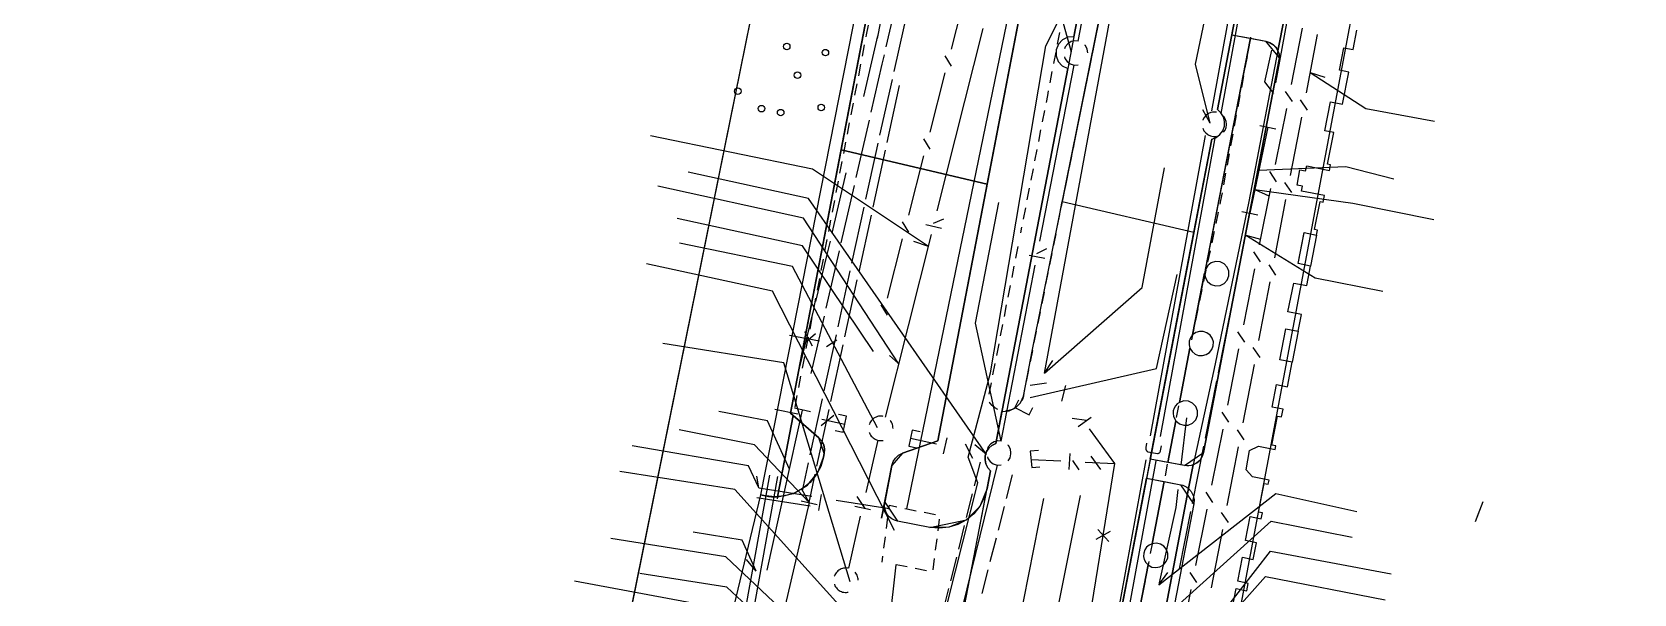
# Model space of a CAD drawing. Header units: metres. Extents: x 3206 to 3701, y 9896 to 11410.
# Drawn here: x 3225.7 to 3323.9, y 10327.9 to 10362.3 of the extents above; entities that cross this region are included whole.
import ezdxf

# ---------------------------------------------------------------- set-up
doc = ezdxf.new("R2010")
doc.units = ezdxf.units.M
for name, color, linetype in [('BOUNDARY', 7, 'Continuous'), ('BUILDING', 7, 'Continuous'), ('CURB', 7, 'Continuous'), ('ELECTR_CABLE', 7, 'Continuous'), ('ELECTR_CABLE_COMM', 7, 'Continuous'), ('GRASS', 7, 'Continuous'), ('GROUND', 7, 'Continuous'), ('ROAD', 7, 'Continuous'), ('SEWER', 7, 'Continuous'), ('SIDEWALK_PATH', 7, 'Continuous'), ('WATER_PIPELINE', 7, 'Continuous')]:
    doc.layers.add(name, color=color, linetype=linetype)

# ---------------------------------------------------------------- blocks, each defined once
blk = doc.blocks.new('МОЖЖЕВЕЛЬНИК_СКАЛЬНЫЙ')
blk.add_circle((0, 0), 0.2)

msp = doc.modelspace()

# ---------------------------------------------------------------- linework, layer by layer
at = {"layer": 'BOUNDARY'}
msp.add_lwpolyline([(3253.023, 9915.673), (3233.596, 10020.109), (3233.041, 10027.227), (3225.675, 10139.955), (3262.083, 10325.257), (3335.841, 10689.444), (3351.098, 10763.684), (3367.768, 10831.231), (3377.814, 10869.112), (3520.394, 11207.447), (3551.174, 11273.829), (3554.005, 11279.367), (3611.719, 11390.174), (3639.436, 11373.131), (3680.635, 11298.581), (3281.247, 9920.202)], close=True, dxfattribs=at)
at = {"layer": 'BUILDING'}
for points in [[(3330.49, 10318.976), (3299.381, 10324.823), (3313.625, 10400.614), (3344.734, 10394.767)], [(3304.087, 10347.967), (3303.32, 10348.118), (3303.684, 10350), (3303.687, 10350.016), (3304.452, 10349.865)], [(3302.953, 10342.073), (3302.202, 10342.221), (3302.556, 10344.118), (3303.318, 10343.968)]]:
    msp.add_lwpolyline(points, close=True, dxfattribs=at)
at = {"layer": 'CURB'}
for points in [[(3306.291, 10398.817), (3298.365, 10357.558)], [(3289.563, 10362.025), (3296.091, 10395.997)], [(3288.575, 10375.516), (3281.229, 10337.246)], [(3276.942, 10362.73), (3276.829, 10362.14), (3276.807, 10362.026)], [(3288.565, 10361.578), (3288.699, 10362.28)], [(3276.713, 10361.535), (3276.578, 10360.832)], [(3289.563, 10362.025), (3289.187, 10360.068)], [(3290.861, 10361.851), (3290.719, 10361.15)], [(3300.407, 10362.007), (3300.278, 10361.306)], [(3302.171, 10360.728), (3301.34, 10361.753)], [(3276.483, 10360.341), (3276.348, 10359.637)], [(3288.337, 10360.384), (3288.471, 10361.087)], [(3290.62, 10360.66), (3290.478, 10359.959)], [(3300.187, 10360.814), (3300.058, 10360.113)], [(3302.171, 10360.728), (3300.462, 10351.824)], [(3284.773, 10337.096), (3289.187, 10360.068)], [(3288.108, 10359.191), (3288.243, 10359.893)], [(3290.378, 10359.469), (3290.237, 10358.768)], [(3299.968, 10359.621), (3299.839, 10358.92)], [(3276.254, 10359.146), (3276.118, 10358.442)], [(3287.878, 10357.997), (3287.96, 10358.415), (3288.014, 10358.699)], [(3290.137, 10358.278), (3289.995, 10357.577)], [(3299.748, 10358.428), (3299.619, 10357.727)], [(3276.024, 10357.951), (3275.889, 10357.247)], [(3287.644, 10356.805), (3287.782, 10357.507)], [(3299.528, 10357.235), (3299.399, 10356.534)], [(3275.795, 10356.756), (3275.659, 10356.052)], [(3287.41, 10355.612), (3287.548, 10356.314)], [(3289.896, 10357.087), (3289.754, 10356.386)], [(3275.565, 10355.561), (3275.43, 10354.858)], [(3289.655, 10355.895), (3289.513, 10355.194)], [(3298.018, 10355.748), (3291.975, 10324.296)], [(3299.309, 10356.042), (3299.18, 10355.341)], [(3275.335, 10354.367), (3275.2, 10353.663)], [(3287.177, 10354.419), (3287.314, 10355.121)], [(3289.414, 10354.704), (3289.272, 10354.003)], [(3299.089, 10354.849), (3298.96, 10354.148)], [(3286.943, 10353.227), (3287.08, 10353.929)], [(3289.173, 10353.513), (3289.031, 10352.812)], [(3298.87, 10353.656), (3298.741, 10352.955)], [(3275.106, 10353.172), (3274.971, 10352.468)], [(3286.709, 10352.034), (3286.847, 10352.736)], [(3288.932, 10352.322), (3288.79, 10351.621)], [(3298.65, 10352.463), (3298.561, 10351.978), (3298.516, 10351.763)], [(3274.876, 10351.977), (3274.741, 10351.273)], [(3286.475, 10350.842), (3286.613, 10351.544)], [(3300.462, 10351.824), (3297.522, 10336.535)], [(3274.647, 10350.782), (3274.511, 10350.078)], [(3286.31, 10350), (3286.379, 10350.351)], [(3288.691, 10351.131), (3288.55, 10350.429)], [(3298.413, 10351.273), (3298.267, 10350.576)], [(3274.417, 10349.587), (3274.282, 10348.884)], [(3288.452, 10349.939), (3288.312, 10349.238)], [(3298.165, 10350.086), (3298.146, 10350), (3298.018, 10349.388)], [(3274.188, 10348.393), (3274.052, 10347.689)], [(3286.008, 10348.456), (3286.145, 10349.158)], [(3288.214, 10348.747), (3288.074, 10348.046)], [(3297.916, 10348.899), (3297.77, 10348.201)], [(3285.774, 10347.264), (3285.911, 10347.966)], [(3287.976, 10347.556), (3287.835, 10346.854)], [(3297.667, 10347.712), (3297.521, 10347.014)], [(3273.958, 10347.198), (3273.823, 10346.494)], [(3285.54, 10346.071), (3285.678, 10346.773)], [(3297.418, 10346.524), (3297.272, 10345.826)], [(3273.728, 10346.003), (3273.593, 10345.299)], [(3285.306, 10344.879), (3285.444, 10345.581)], [(3287.737, 10346.364), (3287.597, 10345.663)], [(3273.499, 10344.808), (3273.364, 10344.104)], [(3287.499, 10345.172), (3287.359, 10344.471)], [(3297.17, 10345.337), (3297.023, 10344.639)], [(3273.269, 10343.613), (3273.134, 10342.91)], [(3285.072, 10343.686), (3285.21, 10344.388)], [(3287.261, 10343.981), (3287.12, 10343.279)], [(3296.921, 10344.15), (3296.775, 10343.452)], [(3284.839, 10342.493), (3284.976, 10343.195)], [(3287.022, 10342.789), (3286.882, 10342.087)], [(3296.672, 10342.963), (3296.565, 10342.451), (3296.529, 10342.264)], [(3273.04, 10342.419), (3272.904, 10341.715)], [(3284.605, 10341.301), (3284.742, 10342.003)], [(3286.784, 10341.597), (3286.644, 10340.896)], [(3296.436, 10341.773), (3296.302, 10341.072)], [(3272.81, 10341.224), (3272.675, 10340.52)], [(3284.371, 10340.108), (3284.508, 10340.81)], [(3296.208, 10340.581), (3296.074, 10339.881)], [(3272.58, 10340.029), (3272.445, 10339.325)], [(3284.911, 10339.177), (3284.727, 10339.272), (3284.55, 10339.412), (3284.407, 10339.58), (3284.376, 10339.634)], [(3286.546, 10340.405), (3286.504, 10340.197), (3286.477, 10339.989), (3286.409, 10339.78), (3286.373, 10339.716)], [(3273.933, 10337.432), (3272.196, 10338.942)], [(3272.351, 10338.834), (3272.216, 10338.13)], [(3286.057, 10339.335), (3285.973, 10339.269), (3285.777, 10339.169), (3285.575, 10339.109), (3285.399, 10339.091)], [(3295.98, 10339.39), (3295.846, 10338.69)], [(3272.121, 10337.639), (3271.986, 10336.936)], [(3295.752, 10338.198), (3295.618, 10337.498)], [(3274.259, 10336.488), (3273.933, 10337.432)], [(3281.229, 10337.246), (3279.051, 10336.491)], [(3295.524, 10337.007), (3295.39, 10336.307)], [(3271.892, 10336.445), (3271.757, 10335.741)], [(3278.396, 10335.735), (3277.966, 10333.498)], [(3279.051, 10336.491), (3278.396, 10335.735)], [(3296.356, 10335.741), (3294.245, 10336.137)], [(3295.296, 10335.816), (3295.162, 10335.115)], [(3296.356, 10335.741), (3297.522, 10336.535)], [(3271.662, 10335.25), (3271.527, 10334.546)], [(3284.242, 10334.328), (3284.449, 10335.41)], [(3295.068, 10334.624), (3294.934, 10333.924)], [(3270.339, 10333.95), (3270.659, 10333.883)], [(3271.433, 10334.055), (3271.365, 10333.703)], [(3296.918, 10333.393), (3296.12, 10334.564)], [(3277.966, 10333.498), (3278.759, 10332.327)], [(3296.918, 10333.393), (3294.368, 10320.133)], [(3294.84, 10333.433), (3294.706, 10332.732)], [(3280.729, 10331.948), (3282.978, 10332.411)], [(3294.612, 10332.241), (3294.478, 10331.541)], [(3294.384, 10331.05), (3294.25, 10330.35)], [(3294.156, 10329.858), (3294.022, 10329.158)], [(3293.928, 10328.667), (3293.794, 10327.967)]]:
    msp.add_lwpolyline(points, dxfattribs=at)
at = {"layer": 'ELECTR_CABLE'}
for points in [[(3269.284, 10258.405), (3270.745, 10266.554), (3272.325, 10274.718), (3275.38, 10290.86), (3275.753, 10293.674), (3273.694, 10294.865), (3274.506, 10299.861), (3275.401, 10304.281), (3278.3, 10306.84), (3276.686, 10307.682), (3277.486, 10312.72), (3279.572, 10316.124), (3280.331, 10319.685), (3280.465, 10321.985), (3283.667, 10334.682), (3283.088, 10336.246), (3284.444, 10341.413), (3287.85, 10361.475), (3289.304, 10364.338), (3291.481, 10378.872), (3294.864, 10393.845), (3294.918, 10393.838)], [(3278.204, 10365.518), (3277.7, 10362.962), (3277.493, 10361.91)], [(3278.852, 10364.926), (3278.043, 10361.409)], [(3278.548, 10359.899), (3279.161, 10362.628), (3279.331, 10363.318), (3279.331, 10363.319)], [(3301.959, 10359.189), (3302.775, 10363.624)], [(3276.688, 10358.37), (3277.546, 10362.076)], [(3301.838, 10358.536), (3301.271, 10359.256), (3301.698, 10361.194)], [(3277.931, 10360.921), (3277.796, 10360.334), (3277.123, 10357.404)], [(3277.67, 10355.987), (3278.439, 10359.411)], [(3278.111, 10355.55), (3278.866, 10359.032)], [(3277.011, 10356.917), (3276.203, 10353.4)], [(3301.46, 10356.48), (3300.662, 10352.651), (3300.36, 10351.2)], [(3300.971, 10356.582), (3301.949, 10356.378)], [(3276.812, 10352.071), (3277.473, 10355.108), (3277.561, 10355.499)], [(3277.251, 10351.579), (3278.005, 10355.061)], [(3274.745, 10349.986), (3275.604, 10353.691)], [(3300.91, 10353.84), (3306.236, 10354.06), (3309.18, 10353.324)], [(3276.091, 10352.912), (3275.282, 10349.395)], [(3300.662, 10352.651), (3306.664, 10351.817), (3311.647, 10350.82)], [(3300.662, 10352.651), (3301.519, 10352.28)], [(3275.959, 10348.154), (3276.705, 10351.583)], [(3276.391, 10347.608), (3277.145, 10351.09)], [(3299.871, 10351.302), (3300.849, 10351.098)], [(3273.744, 10345.801), (3274.425, 10348.603), (3274.632, 10349.499)], [(3300.113, 10349.868), (3304.362, 10347.242), (3308.513, 10346.424)], [(3300.113, 10349.868), (3301.01, 10349.608)], [(3275.17, 10348.908), (3274.362, 10345.39)], [(3299.23, 10345.434), (3299.93, 10348.949)], [(3275.106, 10344.237), (3275.852, 10347.666)], [(3275.53, 10343.638), (3276.285, 10347.12)], [(3272.727, 10341.619), (3273.626, 10345.315)], [(3274.25, 10344.903), (3273.442, 10341.386)], [(3298.432, 10341.429), (3299.132, 10344.944)], [(3274.253, 10340.32), (3274.999, 10343.748)], [(3274.67, 10339.667), (3275.425, 10343.149)], [(3297.634, 10337.424), (3298.334, 10340.939)], [(3273.4, 10336.403), (3274.146, 10339.831)], [(3272.123, 10335.512), (3270.772, 10338.481), (3267.792, 10339.052)], [(3270.753, 10329.319), (3272.926, 10339.14)], [(3273.414, 10339.032), (3272.438, 10339.248)], [(3273.81, 10335.697), (3274.564, 10339.179)], [(3296.471, 10338.669), (3296.125, 10335.766)], [(3273.327, 10333.467), (3269.973, 10337.016), (3265.364, 10337.926)], [(3296.836, 10333.419), (3297.536, 10336.934)], [(3272.92, 10334.2), (3273.293, 10335.914)], [(3270.897, 10335.148), (3268.794, 10323.496)], [(3271.389, 10335.06), (3269.286, 10323.408)], [(3273.327, 10333.467), (3273.704, 10335.208)], [(3273.327, 10333.467), (3272.891, 10334.293)], [(3286.384, 10314.261), (3286.182, 10325.954), (3287.72, 10333.711)], [(3286.221, 10313.083), (3288.424, 10326.146), (3289.964, 10333.91)], [(3294.78, 10328.425), (3301.959, 10334.03), (3306.919, 10332.929)], [(3295.947, 10334.276), (3295.815, 10333.167), (3294.806, 10328.545)], [(3273.327, 10333.467), (3270.592, 10321.718)], [(3272.84, 10333.58), (3273.814, 10333.354)], [(3296.038, 10329.414), (3296.738, 10332.929)], [(3294.156, 10325.569), (3301.659, 10332.331), (3306.636, 10331.343)], [(3270.089, 10329.267), (3269.215, 10331.174), (3266.218, 10331.65)], [(3270.089, 10329.267), (3269.487, 10329.981)], [(3283.607, 10313.977), (3268.283, 10328.276), (3262.954, 10329.122)], [(3294.78, 10328.425), (3295.335, 10329.176)]]:
    msp.add_lwpolyline(points, dxfattribs=at)
at = {"layer": 'ELECTR_CABLE_COMM'}
for points in [[(3282.055, 10361.261), (3282.99, 10364.895)], [(3302.908, 10359.1), (3303.591, 10362.543)], [(3303.824, 10358.576), (3304.51, 10362.159)], [(3282.059, 10360.212), (3281.678, 10360.857)], [(3280.746, 10356.174), (3281.681, 10359.808)], [(3304.063, 10359.825), (3307.465, 10357.628), (3311.685, 10356.844)], [(3304.063, 10359.825), (3304.955, 10359.547)], [(3302.97, 10358.053), (3302.553, 10358.676)], [(3301.932, 10354.186), (3302.616, 10357.629)], [(3303.893, 10357.53), (3303.472, 10358.15)], [(3302.854, 10353.52), (3303.541, 10357.103)], [(3280.75, 10355.124), (3280.368, 10355.77)], [(3279.437, 10351.086), (3280.372, 10354.721)], [(3301.994, 10353.139), (3301.578, 10353.762)], [(3300.956, 10349.271), (3301.64, 10352.714)], [(3302.923, 10352.474), (3302.503, 10353.094)], [(3301.885, 10348.464), (3302.572, 10352.047)], [(3277.286, 10342.729), (3272.918, 10349.205), (3265.241, 10350.88)], [(3279.44, 10350.037), (3279.059, 10350.683)], [(3278.128, 10345.999), (3279.063, 10349.634)], [(3301.019, 10348.224), (3300.602, 10348.847)], [(3299.981, 10344.357), (3300.664, 10347.8)], [(3301.954, 10347.418), (3301.533, 10348.038)], [(3300.915, 10343.408), (3301.602, 10346.991)], [(3278.131, 10344.95), (3277.75, 10345.595)], [(3273.973, 10343.362), (3272.133, 10343.714)], [(3272.955, 10343.174), (3273.713, 10343.826)], [(3273.545, 10343.063), (3273.074, 10343.946)], [(3300.043, 10343.31), (3299.626, 10343.933)], [(3275.02, 10343.432), (3274.4, 10343.011)], [(3299.005, 10339.443), (3299.689, 10342.886)], [(3300.984, 10342.362), (3300.564, 10342.982)], [(3299.946, 10338.353), (3300.633, 10341.935)], [(3299.067, 10338.396), (3298.651, 10339.019)], [(3298.03, 10334.528), (3298.713, 10337.971)], [(3300.015, 10337.306), (3299.594, 10337.926)], [(3298.976, 10333.297), (3299.663, 10336.879)], [(3298.092, 10333.481), (3297.675, 10334.104)], [(3297.054, 10329.614), (3297.737, 10333.057)], [(3299.046, 10332.25), (3298.625, 10332.87)], [(3298.007, 10328.241), (3298.694, 10331.823)], [(3297.116, 10328.567), (3296.7, 10329.19)], [(3296.078, 10324.7), (3296.762, 10328.143)]]:
    msp.add_lwpolyline(points, dxfattribs=at)
at = {"layer": 'GRASS'}
for points in [[(3296.847, 10343.753), (3296.713, 10343.573), (3296.64, 10343.366), (3296.63, 10343.147), (3296.686, 10342.929), (3296.036, 10339.608), (3295.903, 10339.513), (3295.794, 10339.394), (3295.714, 10339.253), (3295.665, 10339.097), (3295.652, 10338.934), (3295.673, 10338.774), (3295.729, 10338.622), (3295.816, 10338.484), (3295.318, 10335.936), (3294.25, 10336.136), (3298.018, 10355.748), (3298.294, 10355.851), (3298.524, 10356.025), (3298.695, 10356.259), (3298.793, 10356.537), (3298.805, 10356.832), (3298.733, 10357.112), (3298.584, 10357.36), (3298.365, 10357.558), (3299.247, 10362.146), (3300.401, 10361.929)], [(3297.586, 10347.534), (3297.629, 10347.255), (3297.766, 10347.018), (3297.979, 10346.846), (3298.249, 10346.761), (3298.531, 10346.782), (3298.778, 10346.901), (3298.966, 10347.1), (3299.072, 10347.362), (3299.073, 10347.645), (3298.974, 10347.9), (3298.79, 10348.103), (3298.536, 10348.229), (3298.254, 10348.252), (3297.992, 10348.173), (3297.776, 10348.005), (3297.631, 10347.762), (3300.401, 10361.929), (3301.34, 10361.753), (3301.571, 10361.676), (3301.777, 10361.551), (3301.95, 10361.384), (3302.083, 10361.18), (3300.291, 10351.931), (3298.234, 10341.98), (3296.884, 10335.785), (3296.755, 10335.747), (3296.623, 10335.727), (3296.489, 10335.725), (3296.356, 10335.741), (3295.318, 10335.936), (3295.816, 10338.484), (3296.035, 10338.298), (3296.299, 10338.21), (3296.576, 10338.224), (3296.837, 10338.343), (3297.035, 10338.551), (3297.138, 10338.809), (3297.14, 10339.087), (3297.035, 10339.354), (3296.838, 10339.563), (3296.586, 10339.68), (3296.309, 10339.698), (3296.036, 10339.608), (3296.686, 10342.929), (3296.814, 10342.726), (3296.995, 10342.576), (3297.214, 10342.49), (3297.454, 10342.476), (3297.686, 10342.539), (3297.882, 10342.669), (3298.029, 10342.852), (3298.112, 10343.078), (3298.12, 10343.319), (3298.054, 10343.544), (3297.921, 10343.738), (3297.729, 10343.884), (3297.501, 10343.962), (3297.266, 10343.964), (3297.042, 10343.894), (3296.847, 10343.753)], [(3300.462, 10351.824), (3302.171, 10360.728), (3302.165, 10360.844), (3302.148, 10360.958), (3302.121, 10361.071), (3302.083, 10361.18), (3300.291, 10351.931), (3298.234, 10341.98), (3296.884, 10335.785), (3297.114, 10335.905), (3297.302, 10336.076), (3297.441, 10336.29), (3297.522, 10336.535)]]:
    msp.add_lwpolyline(points, close=True, dxfattribs=at)
for points in [[(3291.975, 10324.296), (3294.024, 10334.958), (3295.093, 10334.757), (3294.367, 10330.95), (3294.181, 10330.864), (3294.027, 10330.734), (3293.914, 10330.567), (3293.848, 10330.373), (3293.838, 10330.168), (3293.882, 10329.971), (3293.977, 10329.793), (3294.119, 10329.645), (3293.517, 10326.491)], [(3293.517, 10326.491), (3294.119, 10329.645), (3294.346, 10329.521), (3294.595, 10329.482), (3294.843, 10329.528), (3295.067, 10329.658), (3295.234, 10329.856), (3295.322, 10330.092), (3295.327, 10330.344), (3295.244, 10330.589), (3295.084, 10330.792), (3294.87, 10330.926), (3294.624, 10330.981), (3294.367, 10330.95), (3295.093, 10334.757), (3296.12, 10334.564), (3296.248, 10334.531), (3296.371, 10334.482), (3296.485, 10334.417), (3296.591, 10334.337), (3294.562, 10323.701)], [(3294.562, 10323.701), (3296.591, 10334.337), (3296.765, 10334.14), (3296.881, 10333.909), (3296.933, 10333.655), (3296.918, 10333.393), (3294.368, 10320.133)]]:
    msp.add_lwpolyline(points, dxfattribs=at)
at = {"layer": 'GROUND'}
msp.add_lwpolyline([(3236.498, 10195.038), (3262.083, 10325.257), (3278.154, 10404.607), (3281.737, 10403.771), (3282.796, 10403.294), (3283.572, 10402.483), (3283.997, 10401.444), (3284.002, 10400.283), (3283.844, 10399.465), (3283.884, 10399.427), (3283.808, 10399.278), (3283.603, 10398.413), (3283.092, 10398.529), (3270.339, 10333.95), (3268.708, 10327.143), (3267.903, 10323.781), (3262.36, 10299.171), (3254.085, 10262.525), (3249.157, 10243.577)], dxfattribs=at)
for points in [[(3301.96, 10361.373), (3302.083, 10361.155), (3302.122, 10361.052), (3302.15, 10360.946), (3302.166, 10360.838), (3302.171, 10360.728), (3297.522, 10336.535), (3297.441, 10336.29), (3297.302, 10336.076), (3297.114, 10335.905), (3296.884, 10335.785), (3296.755, 10335.747), (3296.623, 10335.727), (3296.489, 10335.725), (3296.356, 10335.741), (3294.25, 10336.136), (3296.921, 10350.037), (3298.018, 10355.748), (3298.294, 10355.851), (3298.524, 10356.025), (3298.695, 10356.259), (3298.793, 10356.537), (3298.805, 10356.832), (3298.733, 10357.112), (3298.584, 10357.36), (3298.365, 10357.558), (3299.247, 10362.146), (3301.34, 10361.753), (3301.579, 10361.679), (3301.789, 10361.55)], [(3296.485, 10334.417), (3296.591, 10334.337), (3296.765, 10334.14), (3296.881, 10333.909), (3296.933, 10333.655), (3296.918, 10333.393), (3294.368, 10320.133), (3294.143, 10319.584), (3293.739, 10319.177), (3293.212, 10318.95), (3292.618, 10318.942), (3292.11, 10319.037), (3288.547, 10319.706), (3289.139, 10322.783), (3289.222, 10323.033), (3289.365, 10323.249), (3289.558, 10323.421), (3289.793, 10323.539), (3291.975, 10324.296), (3294.024, 10334.958), (3296.12, 10334.564), (3296.248, 10334.531), (3296.371, 10334.482)]]:
    msp.add_lwpolyline(points, close=True, dxfattribs=at)
at = {"layer": 'ROAD'}
for points in [[(3291.973, 10367.345), (3288.851, 10351.923), (3296.921, 10350.037), (3298.018, 10355.748), (3298.294, 10355.851), (3298.524, 10356.025), (3298.695, 10356.259), (3298.793, 10356.537), (3298.805, 10356.832), (3298.733, 10357.112), (3298.584, 10357.36), (3298.365, 10357.558), (3306.291, 10398.817)], [(3281.723, 10388.536), (3275.298, 10355.09), (3284.253, 10352.997), (3292.252, 10394.672)], [(3281.784, 10321.536), (3284.242, 10334.328), (3283.79, 10333.226), (3282.978, 10332.411), (3281.921, 10331.959), (3280.729, 10331.948), (3278.759, 10332.327), (3278.57, 10332.383), (3278.397, 10332.474), (3278.246, 10332.597), (3278.119, 10332.748), (3278.026, 10332.921), (3277.968, 10333.108), (3277.947, 10333.302), (3277.966, 10333.498), (3278.396, 10335.735), (3278.48, 10335.985), (3278.622, 10336.201), (3278.816, 10336.373), (3279.051, 10336.491), (3281.229, 10337.246), (3284.253, 10352.997), (3275.298, 10355.09), (3272.196, 10338.942), (3273.933, 10337.432), (3274.107, 10337.235), (3274.222, 10337.004), (3274.275, 10336.751), (3274.259, 10336.488), (3274.214, 10336.254), (3274.044, 10335.682), (3273.767, 10335.161), (3273.393, 10334.703), (3272.933, 10334.325), (3272.406, 10334.045), (3271.84, 10333.876), (3271.252, 10333.821), (3270.659, 10333.883), (3270.339, 10333.95), (3268.708, 10327.143)], [(3281.18, 10318.395), (3284.449, 10335.41), (3284.28, 10335.607), (3284.168, 10335.836), (3284.118, 10336.086), (3284.133, 10336.345), (3284.215, 10336.591), (3284.354, 10336.805), (3284.543, 10336.977), (3284.773, 10337.096), (3285.15, 10339.055), (3285.593, 10339.095), (3285.984, 10339.28), (3286.29, 10339.585), (3286.477, 10339.989), (3287.035, 10342.854), (3288.699, 10351.171), (3288.851, 10351.923), (3296.921, 10350.037), (3291.975, 10324.296)]]:
    msp.add_lwpolyline(points, dxfattribs=at)
msp.add_lwpolyline([(3285.15, 10339.055), (3285.593, 10339.095), (3285.984, 10339.28), (3286.29, 10339.585), (3286.477, 10339.989), (3287.035, 10342.854), (3288.699, 10351.171), (3291.973, 10367.345), (3295.095, 10383.313), (3294.931, 10383.712), (3294.651, 10384.026), (3294.285, 10384.233), (3293.86, 10384.309), (3289.563, 10362.025), (3289.19, 10361.993), (3288.863, 10361.833), (3288.616, 10361.567), (3288.477, 10361.219), (3288.477, 10360.844), (3288.608, 10360.505), (3288.852, 10360.236), (3289.187, 10360.068)], close=True, dxfattribs=at)
at = {"layer": 'SEWER'}
for points in [[(3289.82, 10361.76), (3294.278, 10384.852)], [(3298.027, 10357.478), (3301.801, 10378.228)], [(3298.608, 10357.317), (3302.391, 10378.122)], [(3289.41, 10361.08), (3288.939, 10362.826), (3290.284, 10369.827)], [(3297.934, 10356.733), (3297.029, 10360.337), (3298.559, 10367.706)], [(3287.768, 10341.402), (3291.863, 10363.613)], [(3281.192, 10351.349), (3284.007, 10362.529)], [(3289.82, 10361.76), (3289.632, 10361.778), (3289.394, 10361.723), (3289.187, 10361.595), (3289.031, 10361.406), (3288.981, 10361.273)], [(3290.43, 10361.03), (3290.39, 10361.271), (3290.275, 10361.486), (3290.243, 10361.516)], [(3287.483, 10349.499), (3289.579, 10360.287)], [(3288.981, 10360.786), (3289.006, 10360.7), (3289.148, 10360.501), (3289.346, 10360.359), (3289.579, 10360.287), (3289.821, 10360.294)], [(3297.934, 10356.733), (3297.472, 10357.545)], [(3298.321, 10357.396), (3298.318, 10357.397), (3298.145, 10357.409), (3298.058, 10357.395), (3297.974, 10357.381), (3297.815, 10357.315), (3297.674, 10357.214), (3297.561, 10357.083), (3297.48, 10356.93), (3297.474, 10356.905)], [(3297.472, 10356.414), (3297.543, 10356.264), (3297.65, 10356.129), (3297.786, 10356.022), (3297.803, 10356.014), (3297.943, 10355.949), (3298.112, 10355.913), (3298.285, 10355.917), (3298.321, 10355.927)], [(3298.93, 10356.66), (3298.91, 10356.832), (3298.851, 10356.994), (3298.757, 10357.139), (3298.746, 10357.15)], [(3298.746, 10356.171), (3298.836, 10356.296), (3298.902, 10356.456), (3298.929, 10356.627), (3298.93, 10356.66)], [(3280.645, 10349.174), (3273.544, 10353.908), (3263.606, 10355.951)], [(3294.273, 10337.561), (3297.643, 10355.976)], [(3294.874, 10337.512), (3298.242, 10355.921)], [(3284.216, 10336.414), (3273.297, 10352.118), (3265.915, 10353.724)], [(3287.768, 10341.402), (3293.76, 10346.648), (3295.121, 10353.993)], [(3278.81, 10342), (3272.985, 10350.904), (3264.049, 10352.865)], [(3285.1, 10337.24), (3283.539, 10344.475), (3284.96, 10351.859)], [(3280.486, 10350.525), (3281.446, 10350.283)], [(3280.954, 10350.603), (3281.593, 10350.865)], [(3277.521, 10338.046), (3272.306, 10347.94), (3265.373, 10349.374)], [(3278.011, 10338.714), (3280.826, 10349.894)], [(3280.645, 10349.174), (3279.757, 10349.465)], [(3286.822, 10348.638), (3287.795, 10348.449)], [(3287.286, 10348.742), (3287.909, 10349.038)], [(3285.1, 10337.24), (3287.197, 10348.027)], [(3286.886, 10339.912), (3294.625, 10341.685), (3295.894, 10347.449)], [(3275.846, 10328.605), (3271.786, 10342.029), (3264.362, 10343.223)], [(3278.81, 10342), (3278.26, 10342.476)], [(3287.768, 10341.402), (3288.28, 10342.183)], [(3286.893, 10340.658), (3287.883, 10340.802)], [(3288.823, 10339.68), (3289.08, 10340.647)], [(3286.167, 10339.742), (3285.941, 10339.296), (3286.833, 10338.844), (3287.059, 10339.29)], [(3271.221, 10339.204), (3272.638, 10338.9)], [(3274.85, 10338.81), (3274.077, 10338.175)], [(3274.104, 10338.585), (3275.521, 10338.281)], [(3274.928, 10337.897), (3275.416, 10337.792), (3275.626, 10338.77), (3275.138, 10338.875)], [(3277.868, 10338.756), (3277.82, 10338.764), (3277.743, 10338.77), (3277.665, 10338.767), (3277.588, 10338.757), (3277.513, 10338.739), (3277.44, 10338.713), (3277.37, 10338.68), (3277.304, 10338.64), (3277.242, 10338.593), (3277.186, 10338.54), (3277.135, 10338.481), (3277.091, 10338.418), (3277.053, 10338.35), (3277.023, 10338.279), (3277.018, 10338.265)], [(3290.335, 10338.507), (3289.465, 10338.615)], [(3289.82, 10338.13), (3290.619, 10338.715)], [(3277.019, 10337.775), (3277.027, 10337.749), (3277.059, 10337.678), (3277.098, 10337.611), (3277.143, 10337.548), (3277.195, 10337.491), (3277.253, 10337.439), (3277.315, 10337.393), (3277.382, 10337.354), (3277.452, 10337.322), (3277.526, 10337.297), (3277.601, 10337.281), (3277.678, 10337.272), (3277.756, 10337.271), (3277.833, 10337.278), (3277.868, 10337.284)], [(3278.476, 10338.02), (3278.473, 10338.097), (3278.461, 10338.174), (3278.441, 10338.249), (3278.413, 10338.321), (3278.379, 10338.39), (3278.337, 10338.456), (3278.293, 10338.511)], [(3280.139, 10337.801), (3279.65, 10337.906), (3279.44, 10336.928), (3279.929, 10336.823)], [(3292.075, 10335.869), (3290.523, 10337.99)], [(3276.826, 10334.096), (3277.56, 10337.289)], [(3279.545, 10337.417), (3281.147, 10337.073)], [(3281.766, 10337.435), (3281.558, 10336.467)], [(3282.896, 10337.08), (3283.346, 10336.187)], [(3284.216, 10336.414), (3283.497, 10337.01)], [(3285.1, 10337.24), (3284.912, 10337.258), (3284.674, 10337.203), (3284.467, 10337.075), (3284.311, 10336.886), (3284.261, 10336.753)], [(3285.71, 10336.51), (3285.67, 10336.751), (3285.555, 10336.966), (3285.523, 10336.996)], [(3287.389, 10336.659), (3286.891, 10336.612), (3286.985, 10335.617), (3287.483, 10335.664)], [(3294.028, 10337.117), (3293.978, 10336.844), (3293.973, 10336.806), (3293.975, 10336.775), (3293.979, 10336.732), (3293.99, 10336.693), (3294.006, 10336.662), (3294.03, 10336.632), (3294.058, 10336.606), (3294.084, 10336.594), (3294.11, 10336.585), (3294.686, 10336.479), (3294.711, 10336.479), (3294.733, 10336.482), (3294.76, 10336.491), (3294.781, 10336.504), (3294.808, 10336.522), (3294.833, 10336.543), (3294.852, 10336.572), (3294.876, 10336.615), (3294.887, 10336.65), (3294.943, 10336.955)], [(3284.859, 10335.767), (3281.941, 10323.858)], [(3283.471, 10334.5), (3283.835, 10335.956)], [(3284.261, 10336.266), (3284.286, 10336.18), (3284.428, 10335.981), (3284.626, 10335.839), (3284.859, 10335.767), (3285.101, 10335.774)], [(3285.527, 10336.021), (3285.651, 10336.219), (3285.708, 10336.457), (3285.71, 10336.51)], [(3286.938, 10336.114), (3288.757, 10336.027)], [(3289.308, 10336.486), (3289.261, 10335.496)], [(3289.478, 10336.042), (3289.86, 10335.468)], [(3290.209, 10324.374), (3292.075, 10335.869)], [(3290.256, 10335.956), (3292.075, 10335.869)], [(3290.603, 10336.314), (3291.193, 10335.506)], [(3290.634, 10317.67), (3294.003, 10336.085)], [(3291.236, 10317.628), (3294.604, 10336.037)], [(3277.774, 10324.305), (3268.772, 10334.262), (3261.731, 10335.379)], [(3285.78, 10335.171), (3285.41, 10333.718)], [(3276.757, 10333.115), (3276.271, 10333.843)], [(3282.987, 10332.56), (3283.35, 10334.015)], [(3276.136, 10333.257), (3277.101, 10333.036)], [(3285.286, 10333.233), (3284.916, 10331.78)], [(3314.192, 10332.304), (3314.666, 10333.534)], [(3314.192, 10332.304), (3314.444, 10332.957)], [(3275.755, 10329.441), (3276.489, 10332.634)], [(3282.503, 10330.62), (3282.866, 10332.075)], [(3290.942, 10331.224), (3291.812, 10331.719)], [(3291.036, 10331.817), (3291.71, 10331.077)], [(3276.595, 10322.238), (3268.216, 10330.141), (3261.175, 10331.259)], [(3284.792, 10331.295), (3284.422, 10329.842)], [(3282.018, 10328.679), (3282.382, 10330.134)], [(3290.576, 10316.262), (3301.626, 10330.499), (3309.016, 10329.11)], [(3275.725, 10329.447), (3275.677, 10329.455), (3275.599, 10329.461), (3275.522, 10329.458), (3275.445, 10329.448), (3275.37, 10329.43), (3275.297, 10329.404), (3275.227, 10329.371), (3275.161, 10329.331), (3275.099, 10329.284), (3275.043, 10329.231), (3274.992, 10329.172), (3274.948, 10329.109), (3274.91, 10329.041), (3274.88, 10328.97), (3274.875, 10328.956)], [(3276.333, 10328.711), (3276.329, 10328.788), (3276.317, 10328.865), (3276.298, 10328.94), (3276.27, 10329.012), (3276.236, 10329.081), (3276.194, 10329.147), (3276.15, 10329.202)], [(3284.298, 10329.357), (3283.928, 10327.904)], [(3290.67, 10316.96), (3301.326, 10328.934), (3308.665, 10327.506)], [(3275.454, 10321.879), (3267.928, 10326.972), (3258.936, 10328.655)], [(3274.876, 10328.466), (3274.884, 10328.44), (3274.916, 10328.369), (3274.955, 10328.302), (3275, 10328.239), (3275.052, 10328.182), (3275.109, 10328.13), (3275.172, 10328.084), (3275.239, 10328.045), (3275.309, 10328.013), (3275.383, 10327.988), (3275.458, 10327.971), (3275.535, 10327.963), (3275.613, 10327.962), (3275.69, 10327.969), (3275.725, 10327.975)], [(3281.534, 10326.739), (3281.897, 10328.194)]]:
    msp.add_lwpolyline(points, dxfattribs=at)
at = {"layer": 'SIDEWALK_PATH'}
for points in [[(3283.092, 10398.529), (3270.339, 10333.95), (3270.659, 10333.883), (3270.84, 10333.851), (3271.022, 10333.831), (3271.205, 10333.821), (3271.388, 10333.823), (3272.346, 10338.811), (3272.196, 10338.942), (3281.723, 10388.536)], [(3296.1, 10396.046), (3289.563, 10362.025), (3289.19, 10361.993), (3288.863, 10361.833), (3288.616, 10361.567), (3288.477, 10361.219), (3288.477, 10360.844), (3288.608, 10360.505), (3288.852, 10360.236), (3289.187, 10360.068), (3284.773, 10337.096), (3284.543, 10336.977), (3284.354, 10336.805), (3284.215, 10336.591), (3284.133, 10336.345), (3284.118, 10336.086), (3284.168, 10335.836), (3284.28, 10335.607), (3284.449, 10335.41), (3284.242, 10334.328), (3284.074, 10333.762), (3283.801, 10333.244), (3283.433, 10332.789), (3282.978, 10332.411), (3282.459, 10332.129), (3281.9, 10331.956), (3281.318, 10331.894), (3280.729, 10331.948), (3278.759, 10332.327), (3278.57, 10332.383), (3278.397, 10332.474), (3278.246, 10332.597), (3278.119, 10332.748), (3278.026, 10332.921), (3277.968, 10333.108), (3277.947, 10333.302), (3277.966, 10333.498), (3277.776, 10332.516), (3278.396, 10335.735), (3278.48, 10335.985), (3278.622, 10336.201), (3278.816, 10336.373), (3279.051, 10336.491), (3281.229, 10337.246), (3292.252, 10394.672)], [(3302.484, 10363.22), (3302.083, 10361.155), (3302.122, 10361.052), (3302.15, 10360.946), (3302.166, 10360.838), (3302.171, 10360.728), (3297.522, 10336.535), (3297.441, 10336.29), (3297.302, 10336.076), (3297.114, 10335.905), (3296.884, 10335.785), (3296.591, 10334.337), (3296.765, 10334.14), (3296.881, 10333.909), (3296.933, 10333.655), (3296.918, 10333.393), (3294.368, 10320.133)], [(3299.223, 10326.727), (3299.52, 10328.198), (3300.163, 10328.068), (3300.254, 10328.517), (3299.611, 10328.647), (3299.908, 10330.117), (3300.551, 10329.987), (3300.757, 10331.005), (3300.084, 10331.141), (3300.381, 10332.611), (3301.054, 10332.475), (3301.127, 10332.838), (3300.895, 10332.882), (3301.245, 10334.647), (3301.484, 10334.602), (3301.532, 10334.842), (3300.518, 10335.046), (3300.125, 10335.485), (3300.346, 10336.653), (3300.888, 10336.927), (3301.911, 10336.72), (3301.957, 10336.948), (3301.711, 10336.996), (3302.063, 10338.77), (3302.308, 10338.722), (3302.4, 10339.196), (3301.736, 10339.324), (3302, 10340.699), (3302.664, 10340.571), (3302.953, 10342.073), (3302.202, 10342.221), (3302.556, 10344.118), (3303.318, 10343.968), (3303.516, 10344.998), (3302.688, 10345.161), (3303.064, 10346.922), (3303.856, 10346.766), (3304.087, 10347.967), (3303.32, 10348.118), (3303.687, 10350.016), (3304.452, 10349.865), (3304.509, 10350.163), (3304.328, 10350.199), (3304.667, 10351.916), (3304.848, 10351.88), (3304.928, 10352.285), (3303.524, 10352.562), (3303.585, 10352.859), (3303.268, 10352.925), (3303.425, 10353.868), (3303.779, 10353.795), (3303.842, 10354.102), (3305.232, 10353.828), (3305.299, 10354.17), (3305.12, 10354.205), (3305.515, 10356.156), (3304.956, 10356.266), (3305.304, 10358.032), (3306.032, 10357.889), (3306.42, 10359.861), (3305.85, 10359.974), (3306.121, 10361.347), (3306.691, 10361.235), (3306.925, 10362.421)]]:
    msp.add_lwpolyline(points, dxfattribs=at)
for points in [[(3302.484, 10363.22), (3302.29, 10363.063), (3302.067, 10362.96), (3301.825, 10362.915), (3301.576, 10362.93), (3299.47, 10363.325), (3299.244, 10362.146), (3301.34, 10361.753), (3301.579, 10361.679), (3301.789, 10361.55), (3301.96, 10361.373), (3302.083, 10361.155)], [(3272.346, 10338.811), (3271.388, 10333.823), (3272.38, 10334.034), (3273.225, 10334.546), (3273.857, 10335.305), (3274.214, 10336.254), (3274.259, 10336.488), (3274.275, 10336.751), (3274.222, 10337.004), (3274.107, 10337.235), (3273.933, 10337.432)], [(3296.884, 10335.785), (3296.755, 10335.747), (3296.623, 10335.727), (3296.489, 10335.725), (3296.356, 10335.741), (3294.25, 10336.136), (3294.024, 10334.958), (3296.12, 10334.564), (3296.248, 10334.531), (3296.371, 10334.482), (3296.485, 10334.417), (3296.591, 10334.337)]]:
    msp.add_lwpolyline(points, close=True, dxfattribs=at)
at = {"layer": 'WATER_PIPELINE'}
for points in [[(3279.323, 10333.09), (3286.148, 10366.252)], [(3278.561, 10331.76), (3271.083, 10346.427), (3263.35, 10348.114)], [(3270.242, 10334.371), (3269.613, 10335.722), (3262.468, 10336.957)], [(3270.242, 10334.371), (3270.128, 10335.09)], [(3270.123, 10333.782), (3273.394, 10333.268)], [(3270.242, 10334.371), (3273.5, 10333.859)], [(3274.06, 10333.971), (3273.905, 10332.986)], [(3274.982, 10333.626), (3278.24, 10333.115)], [(3278.226, 10333.069), (3278.256, 10333.306), (3278.716, 10333.213)], [(3279.206, 10333.113), (3279.323, 10333.09), (3279.9, 10332.973)], [(3280.39, 10332.873), (3281.084, 10332.733)], [(3278.073, 10331.871), (3278.162, 10332.573)], [(3281.312, 10332.445), (3281.222, 10331.743)], [(3277.92, 10330.672), (3278.009, 10331.375)], [(3281.159, 10331.247), (3281.069, 10330.544)], [(3277.811, 10329.825), (3277.856, 10330.176)], [(3281.006, 10330.048), (3280.916, 10329.346)], [(3277.047, 10315.212), (3278.672, 10329.658)], [(3279.345, 10329.527), (3278.672, 10329.658), (3278.65, 10329.662)], [(3280.531, 10329.296), (3279.836, 10329.431)]]:
    msp.add_lwpolyline(points, dxfattribs=at)

# ---------------------------------------------------------------- block references
at = {"layer": 'BUSH'}
for p in [(3271.956, 10361.422), (3274.327, 10361.048), (3272.618, 10359.664), (3268.957, 10358.692), (3270.409, 10357.615), (3271.585, 10357.373), (3274.077, 10357.687)]:
    msp.add_blockref('МОЖЖЕВЕЛЬНИК_СКАЛЬНЫЙ', p, dxfattribs=at)

doc.saveas('drawing.dxf')
